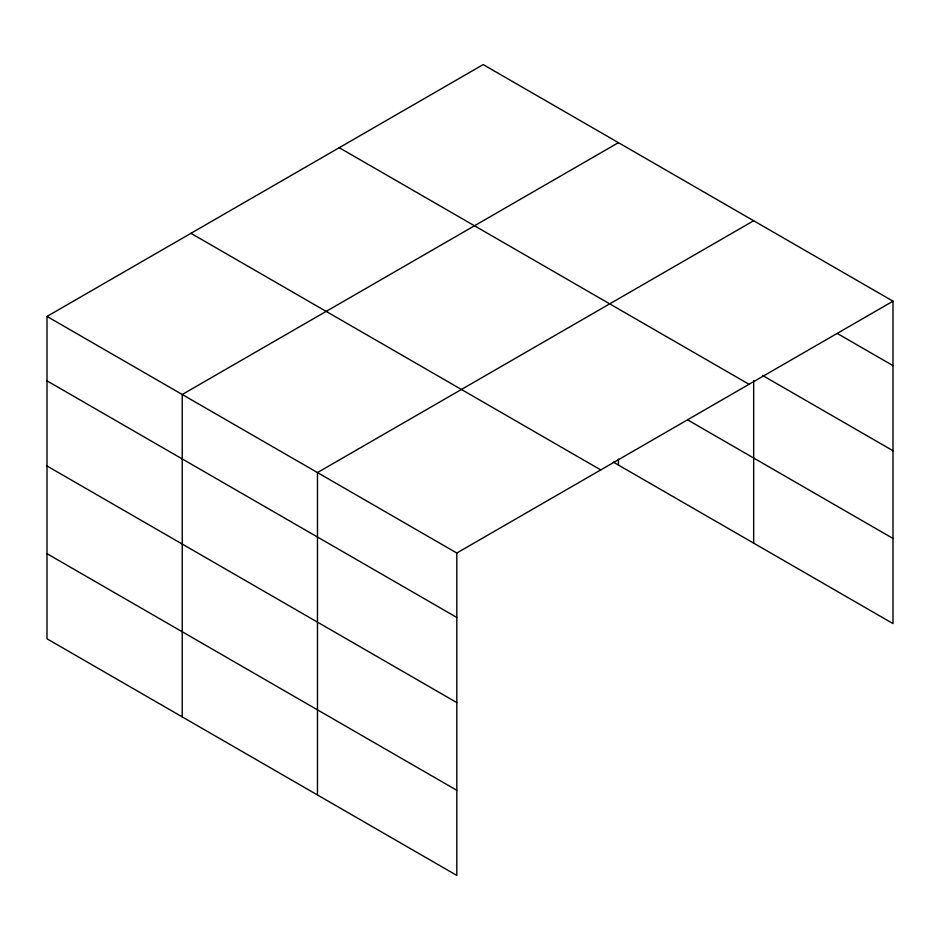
<?xml version="1.0" encoding="UTF-8"?>
<svg xmlns="http://www.w3.org/2000/svg" width="940" height="940" viewBox="0 0 940 940"><rect width="100%" height="100%" fill="white"/><g stroke="black" fill="none" stroke-linecap="round" stroke-linejoin="round"><path stroke-width="1.41" d="M613.374 462.139L893 623.584L893 301.188L483.195 64.59L47 316.416L47 638.812L456.805 875.41L456.805 553.026L47 316.416M618.426 142.668L182.231 394.495L182.231 716.891M753.668 220.747L317.473 472.573L317.473 794.97M456.805 553.026L893 301.188M837.27 333.441L893 365.625M762.528 375.424L893 450.754M339.246 147.698L749.051 384.296M687.939 420.062L893 538.456M190.949 233.32L600.754 469.918M47 380.853L456.805 617.462M47 465.981L456.805 702.58M47 553.684L456.805 790.293M753.668 380.536L753.668 543.132M618.426 459.19L618.426 465.053"/></g></svg>
